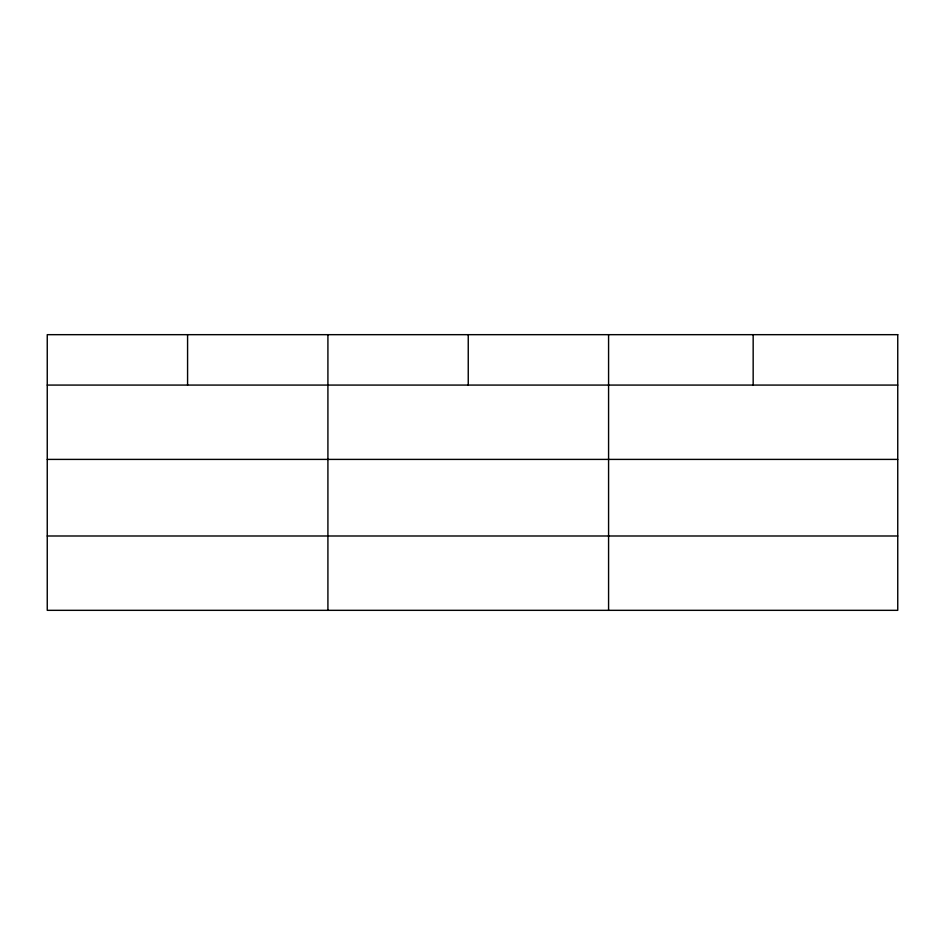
<?xml version="1.0" encoding="UTF-8"?>
<svg xmlns="http://www.w3.org/2000/svg" width="945" height="945" viewBox="0 0 945 945"><rect width="100%" height="100%" fill="white"/><g stroke="black" fill="none" stroke-linecap="round" stroke-linejoin="round"><path stroke-width="1.42" d="M47.25 385.076L897.75 385.076M47.25 459.4L897.75 459.4M47.25 535.992L897.75 535.992M753.165 334.672L753.165 385.076M608.58 334.672L608.58 610.328M468.247 334.672L468.247 385.076M327.915 334.672L327.915 610.328M187.583 334.672L187.583 385.076M897.75 334.672L47.25 334.672L47.25 610.328L897.75 610.328L897.75 334.672"/></g></svg>
